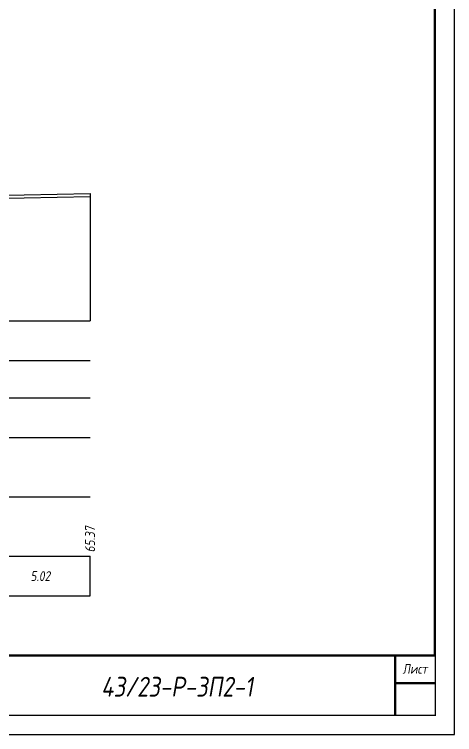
# Model space of a CAD drawing. Extents: x -717 to 1451, y -133302 to 233.
# Drawn here: x 278.9 to 389.9, y -125627.4 to -125445.6 of the extents above; entities that cross this region are included whole.
import ezdxf
from ezdxf.enums import TextEntityAlignment as Align

# ---------------------------------------------------------------- set-up
doc = ezdxf.new("R2010")
doc.units = 0
for name, color, linetype in [('Зарамочное оформление', 7, 'Continuous'), ('Код_510', 7, 'Continuous'), ('Таблица', 7, 'Continuous'), ('Черный поперечник', 3, 'Continuous')]:
    doc.layers.add(name, color=color, linetype=linetype)
doc.layers.add('Контур_2570', color=7, linetype='Continuous', true_color=0x80ff00)
doc.styles.add('М', font='romand.shx', dxfattribs={"width": 0.8, "oblique": 10, "height": 2.5})

# ---------------------------------------------------------------- blocks, each defined once
blk = doc.blocks.new('Штамп')
at = {"linetype": 'Continuous'}
blk.add_wipeout([(199.95, -411.25), (384.95, -411.25), (384.95, -426.25), (199.95, -426.25)], dxfattribs=at).dxf.layer = 'Зарамочное оформление'
at = {"layer": 'Зарамочное оформление', "linetype": 'Continuous', "lineweight": -3, "const_width": 0.6, "flags": 128}
for points in [[(199.95, -426.25), (199.95, -411.25), (384.95, -411.25)], [(209.95, -411.25), (209.95, -426.25)], [(219.95, -411.25), (219.95, -426.25)], [(229.95, -411.25), (229.95, -426.25)], [(239.95, -411.25), (239.95, -426.25)], [(254.95, -411.25), (254.95, -426.25)], [(264.95, -411.25), (264.95, -426.25)], [(374.95, -411.25), (374.95, -426.25)], [(199.95, -416.25), (264.95, -416.25)], [(374.95, -418.25), (384.95, -418.25)], [(199.95, -421.25), (264.95, -421.25)]]:
    blk.add_lwpolyline(points, dxfattribs=at)
at = {"linetype": 'Continuous', "insert": (319.95, -419.17), "char_height": 5, "width": 110, "attachment_point": 5, "style": 'М'}
blk.add_mtext('{\\Q10;\\W0.8;43/23-Р-ЗП2-1}', dxfattribs=at)
at = {"layer": 'Зарамочное оформление', "linetype": 'Continuous', "style": 'М', "oblique": 10}
for s, width, p in [('Лист', 0.8, (379.95, -414.66)), ('Изм.', 0.8, (204.95, -423.75)), ('Кол.уч.', 0.7, (214.95, -423.75)), ('Лист', 0.8, (224.95, -423.75)), ('N док.', 0.7, (235.28, -423.75)), ('Подпись', 0.8, (247.45, -423.75)), ('Дата', 0.8, (259.95, -423.75))]:
    blk.add_text(s, height=2.5, dxfattribs=dict(at, width=width)).set_placement(p, align=Align.MIDDLE_CENTER)
blk = doc.blocks.new('шифр')
blk.add_blockref('Штамп', (0, -125256))

msp = doc.modelspace()

# ---------------------------------------------------------------- linework, layer by layer
at = {"flags": 128}
msp.add_lwpolyline([(-30.054, -125627.421), (389.946, -125627.421), (389.946, -125330.421), (-30.054, -125330.421)], close=True, dxfattribs=at)
at = {"const_width": 0.6, "flags": 128}
msp.add_lwpolyline([(-10.054, -125622.421), (384.946, -125622.421), (384.946, -125335.421), (-10.054, -125335.421)], close=True, dxfattribs=at)

# ---------------------------------------------------------------- texts
at = {"linetype": 'Continuous', "style": 'М', "oblique": 10, "width": 0.8}
msp.add_text('410', height=2.5, dxfattribs=at).set_placement((380.312, -125618.509), align=Align.MIDDLE)

# ---------------------------------------------------------------- next in the draw order: block references
msp.add_blockref('шифр', (0, 59.829))

# ---------------------------------------------------------------- next in the draw order: linework, layer by layer
at = {"layer": 'Код_510'}
msp.add_line((298.013, -125592.421), (298.013, -125582.421), dxfattribs=at)
at = {"layer": 'Контур_2570', "flags": 128}
msp.add_lwpolyline([(272.957, -125492.082), (298.067, -125491.607)], dxfattribs=at)
at = {"layer": 'Таблица'}
for p, q in [((80, -125523), (298.067, -125523)), ((80, -125533), (298.067, -125533)), ((80, -125542.421), (298.067, -125542.421)), ((79.946, -125552.421), (298.013, -125552.421)), ((79.946, -125567.421), (298.013, -125567.421)), ((79.946, -125582.421), (298.013, -125582.421)), ((79.946, -125592.421), (298.013, -125592.421))]:
    msp.add_line(p, q, dxfattribs=at)
at = {"layer": 'Черный поперечник', "color": 7}
msp.add_line((298.067, -125490.857), (298.067, -125523), dxfattribs=at)
at = {"layer": 'Черный поперечник', "flags": 128}
msp.add_lwpolyline([(109.49, -125499.618), (121.611, -125493.184), (130.175, -125492.922), (139.164, -125492.103), (139.664, -125492.853), (158.342, -125492.414), (175.72, -125492.062), (189.634, -125491.49), (196.994, -125491.257), (211.778, -125490.787), (223.896, -125490.818), (225.266, -125490.774), (229.865, -125490.598), (233.556, -125490.813), (238.73, -125490.166), (240.144, -125491.048), (241.69, -125491.311), (243.254, -125491.579), (246.831, -125491.822), (266.87, -125491.146), (272.957, -125491.332), (298.067, -125490.857)], dxfattribs=at)

# ---------------------------------------------------------------- next in the draw order: texts
at = {"layer": 'Код_510', "style": 'М', "oblique": 10, "width": 0.8}
msp.add_text('65.37', height=2.5, rotation=90, dxfattribs=at).set_placement((298.013, -125581.421), align=Align.MIDDLE_LEFT)
msp.add_text('5.02', height=2.5, dxfattribs=at).set_placement((285.458, -125587.421), align=Align.MIDDLE_CENTER)

doc.saveas('drawing.dxf')
